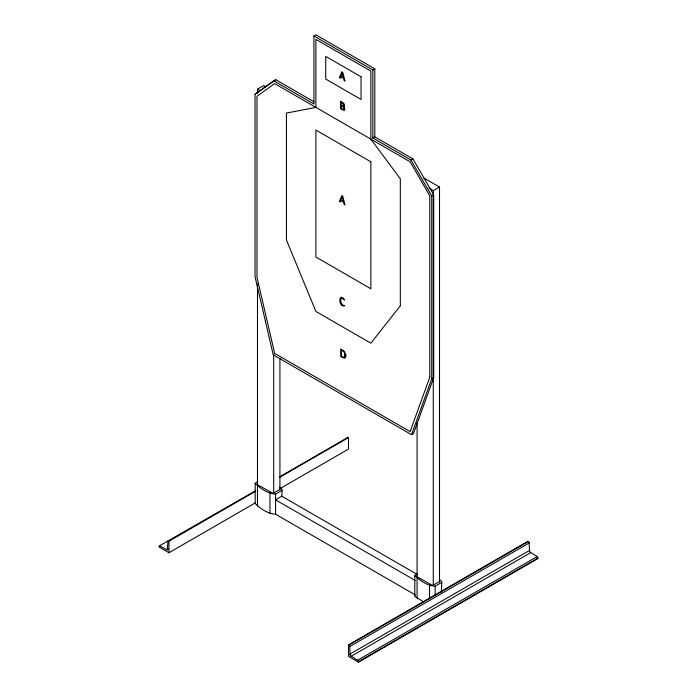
<?xml version="1.0" encoding="UTF-8"?>
<svg xmlns="http://www.w3.org/2000/svg" width="697" height="697" viewBox="0 0 697 697"><rect width="100%" height="100%" fill="white"/><g stroke="black" fill="none" stroke-linecap="round" stroke-linejoin="round"><path stroke-width="1.05" d="M257.489 483.631L257.376 484.337L258.421 485.251L272.483 493.058L273.694 492.988L279.924 489.39L280.037 488.693M417.076 575.774L416.963 576.471L418.008 577.395L432.07 585.192L433.281 585.131L439.511 581.533L439.624 580.828M411.544 434.684L431.739 378.706L431.739 196.014L410.96 160.014L372.834 138.006L372.834 69.988L313.938 35.983L313.938 104.001L273.782 80.817L255.032 94.295L255.032 276.648L273.224 354.825L411.544 434.684L413.504 433.551L433.708 377.574L433.708 194.881L412.92 158.881L374.803 136.873L372.834 138.006M338.524 442.848L339.361 442.368M347.254 437.812L347.498 437.272L348.5 437.568L348.5 449.086L280.821 488.153M423.306 601.685L415.464 596.859L414.776 595.682L415.203 594.846L275.568 514.229C268.075 513.916 260.347 508.653 255.189 503.539L255.189 483.387L257.393 481.522M255.189 503.539L255.616 502.711M416.754 574.145L281.797 496.229L282.224 489.642L279.924 487.229M414.776 595.682L414.776 575.522L416.98 573.666M441.384 592.154L441.811 581.777L439.511 579.373M314.033 101.788L275.751 79.685L255.032 94.295M313.938 35.983L315.898 34.85L374.803 68.855L374.803 136.873M257.489 93.511L257.489 89.164L263.719 85.565L265.522 86.602M273.782 80.817L275.751 79.685M372.834 69.988L374.803 68.855M410.96 160.014L412.92 158.881M428.777 188.059L433.281 190.656L439.511 187.057L439.511 582.1M431.739 196.014L433.708 194.881M431.739 378.706L433.708 377.574M255.442 502.807L168.962 552.738L158.986 546.979L159.238 545.969L255.808 490.61M279.471 476.948L348.091 437.324M159.822 546.021L167.35 549.942L167.96 540.924L168.962 541.221L255.442 491.289M279.88 477.184L348.5 437.568M166.47 549.855L168.352 548.774M255.189 483.387C260.347 488.492 268.075 493.764 275.568 494.068L281.797 490.47M281.797 496.229L275.568 499.827L415.203 580.453M414.776 575.522C419.934 580.636 427.662 585.898 435.155 586.212L441.384 582.614M348.5 644.873L528.038 541.221L529.04 542.083L529.65 551.806L537.178 556.572L538.014 558.497L358.476 662.15L348.5 656.391L348.5 644.873L349.746 646.555L350.112 655.459L357.639 660.225L358.476 662.15M348.909 645.108L528.448 541.456M349.746 646.555L529.284 542.902M349.746 654.23L529.284 550.578M350.992 656.391L530.53 552.738M357.639 660.225L537.178 556.572M358.476 661.671L538.014 558.018M423.306 177.7L439.511 187.057M257.489 89.164L260.19 90.723M435.155 586.212L435.155 595.752M433.281 190.656L433.281 585.698M429.544 585.131L429.544 598.923M417.076 422.896L417.076 576.341M417.076 577.926L417.076 598.087M279.924 358.275L279.924 489.956M275.568 494.068L275.568 514.229M273.694 354.259L273.694 493.554M269.957 492.988L269.957 513.149M257.489 283.958L257.489 485.286M257.489 485.792L257.489 505.952M168.962 541.221L168.962 552.738M344.658 305.669C338.062 308.379 338.481 290.536 344.632 299.998C339.16 294.439 339.613 305.504 344.658 305.669M344.902 355.078L344.562 356.812A2.579 1.49 60 0 1 343.551 357.247L341.513 356.263L341.513 350.129L343.595 351.549A2.805 1.621 60 0 1 344.588 353.196L344.902 355.078M345.86 355.592L345.634 357.247L344.484 358.293L340.72 356.585L340.72 348.892L344.553 351.602L345.86 355.592M344.527 105.334L344.466 105.839A2.039 1.176 60 0 1 343.621 106.493L344.849 108.418L344.292 110.518L340.485 108.671L340.563 101.152L343.708 103.173L344.527 105.334M343.595 104.898L342.959 105.744L341.364 104.925L341.364 102.372L342.924 103.356L343.595 104.898M344.004 108.732L343.22 109.525L341.364 108.54L341.364 105.761L343.151 106.885L344.004 108.732M339.378 77.585L340.197 78.334L340.781 76.748L343.525 78.334L344.135 80.634L344.998 81.157L342.767 72.444L341.913 71.747L339.378 77.585M339.378 201.389L340.197 202.147L340.781 200.553L343.525 202.147L344.135 204.448L344.998 204.97L342.767 196.258L341.913 195.552L339.378 201.389M429.779 377.19L410.141 431.609L274.67 353.388L256.993 277.441L256.993 96.299L274.67 83.596L410.141 161.809L429.779 195.822L429.779 377.19M342.14 72.915L340.999 76.06L343.299 77.393L342.14 72.915M342.14 196.728L340.999 199.873L343.299 201.206L342.14 196.728M400.322 305.783L370.874 343.185L315.898 311.446L286.45 240.029L286.45 113.071L315.898 107.399L315.898 39.38L370.874 71.129L370.874 139.139L400.322 178.815L400.322 305.783M361.055 76.792L325.717 56.387L325.717 79.057L361.055 99.462L361.055 76.792M370.874 161.809L315.898 130.069L315.898 257.036L370.874 288.776L370.874 161.809"/></g></svg>
